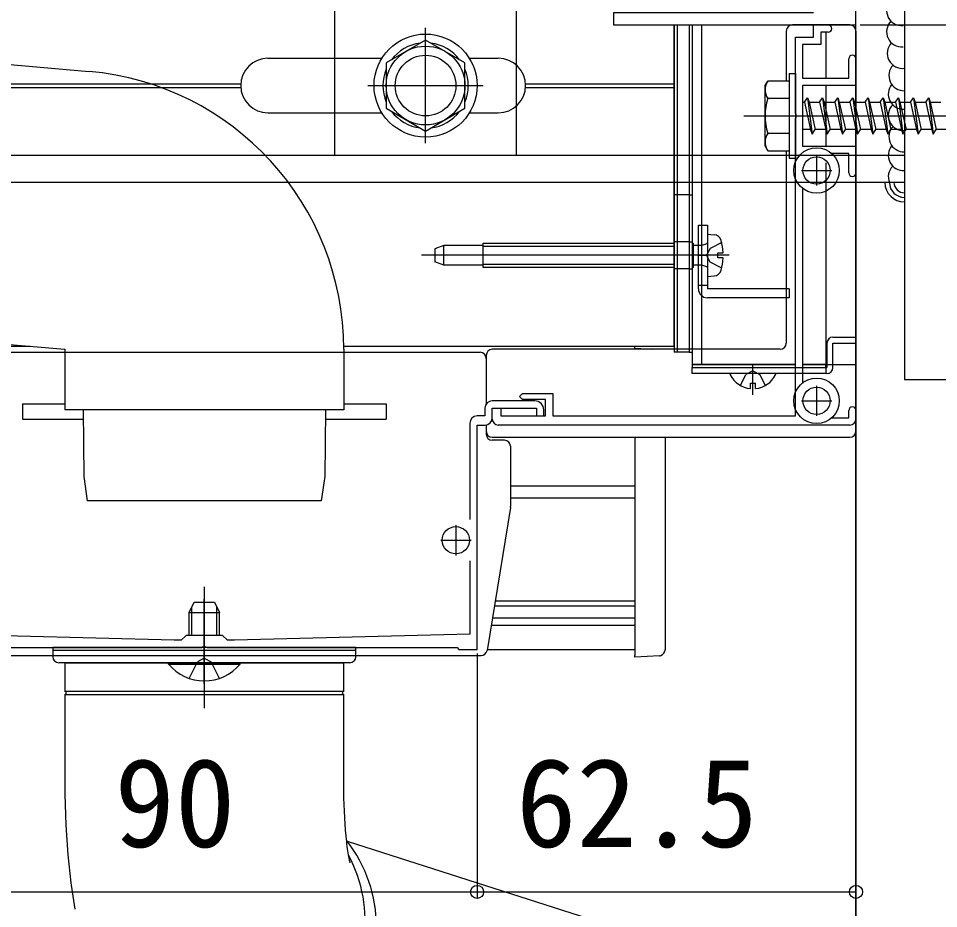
# Model space of a CAD drawing. Units: millimetres, scale not verified. Extents: x -875 to 875, y -1304 to 1296.
# Drawn here: x 11.8 to 163.6, y 426.5 to 573.4 of the extents above; entities that cross this region are included whole.
import ezdxf
from ezdxf.enums import TextEntityAlignment as Align

# ---------------------------------------------------------------- set-up
doc = ezdxf.new("R2010")
doc.units = ezdxf.units.MM
doc.header["$LTSCALE"] = 8
for name, color, linetype in [('0-3_YKK_11', 7, 'Continuous'), ('0-4_YKK_12', 2, 'Continuous'), ('0-5_YKK_13', 4, 'Continuous'), ('0-6_YKK_D', 6, 'Continuous'), ('0-8_YSS_K', 3, 'Continuous')]:
    doc.layers.add(name, color=color, linetype=linetype)
doc.styles.add('ＭＳ ゴシック', font='')
doc.styles.get('ＭＳ ゴシック').set_extended_font_data('MS Gothic')

msp = doc.modelspace()

# ---------------------------------------------------------------- linework, layer by layer
at = {"layer": '0-3_YKK_11'}
for p, q in [((143.5, 550.8), (143.5, 545.8)), ((141, 548.3), (146, 548.3)), ((141.2, 545.428), (141.2, 513.172)), ((143.5, 512.8), (143.5, 507.8)), ((97, 510.3), (90, 510.3)), ((141, 510.3), (146, 510.3)), ((150, 508.7), (150, 507.3)), ((86.3, 506.6), (86.3, 490.699)), ((149, 506.3), (91, 506.3)), ((84, 489.8), (84, 484.8)), ((81.5, 487.3), (86.5, 487.3))]:
    msp.add_line(p, q, dxfattribs=at)
for points in [[(143, 574.3), (110, 574.3), (110, 572.3), (150, 572.3), (150, 574.7)], [(90, 507.3), (90, 509.1), (91.4, 509.1), (91.4, 507.8), (98.8, 507.8), (98.8, 510.5), (95, 510.5), (94.5, 511), (95, 511.5), (100, 511.5), (100, 507.8), (140, 507.8), (140, 556.842), (140.12, 557.025), (140.12, 557.575), (140, 557.758), (140, 570.3), (143, 570.3), (143, 572.3), (145.4, 572.3)], [(145.4, 571.1), (144.2, 571.1), (144.2, 569.1), (141.2, 569.1), (141.2, 563.5), (148.8, 563.5), (148.8, 566.7)], [(150, 566.7), (150, 562.3), (141.2, 562.3), (141.2, 552.3), (150, 552.3), (150, 547.9)], [(148.8, 547.9), (148.8, 551.1), (145.949, 551.1)], [(88.8, 509.1), (88.8, 507.8), (87.5, 507.8)], [(90, 507.5), (90, 509.1), (97.3, 509.1), (97.3, 507.8), (98.5, 507.8), (98.5, 508.8)], [(145.949, 507.5), (148.8, 507.5), (148.8, 508.7)], [(-2.5, 495.3), (-6, 495.3), (-6, 496.8), (-7, 496.8), (-7, 493.8), (-2.5, 493.8), (-2.5, 469.3), (0.5, 469.3), (0.8, 469.6), (42.042, 469.6), (42.225, 469.72), (42.775, 469.72), (42.958, 469.6), (84.2, 469.6), (84.5, 469.3), (87.5, 469.3), (87.5, 506.3), (88.8, 506.3)], [(86.3, 483.901), (86.3, 471.8), (47.496, 470.8), (46.3, 470.8), (45.5, 471.6), (39.5, 471.6), (38.7, 470.8), (37.504, 470.8), (-1.3, 471.8), (-1.3, 484.428)]]:
    msp.add_lwpolyline(points, dxfattribs=at)
for centre, radius, start, end in [((145.4, 571.7), 0.6, 0.00001, 89.99999), ((145.4, 571.7), 0.6, 270.00001, 359.99999), ((149.4, 566.7), 0.6, 90.00001, 179.99999), ((149.4, 566.7), 0.6, 0.00001, 89.99999), ((149.4, 547.9), 0.6, 180.00001, 269.99999), ((149.4, 547.9), 0.6, 270.00001, 359.99999), ((90, 509.1), 1.2, 90.00001, 179.99999), ((97, 508.8), 1.5, 0.00001, 89.99999), ((149.4, 508.7), 0.6, 90.00001, 179.99999), ((149.4, 508.7), 0.6, 0.00001, 89.99999), ((87.5, 506.6), 1.2, 90.00001, 179.99999), ((88.8, 507.5), 1.2, 270.00001, 359.99999), ((91, 507.3), 1, 180.00001, 269.99999), ((149, 507.3), 1, 270.00001, 359.99999)]:
    msp.add_arc(centre, radius, start, end, dxfattribs=at)
at = {"layer": '0-4_YKK_12'}
for p, q in [((150, 516.3), (150, 766.3)), ((120, 519.3), (120, 572.3)), ((123, 572.3), (123, 516.3)), ((124.5, 572.3), (124.5, 516.3)), ((79, 552.8), (79, 571.8)), ((145, 571.1), (145, 563.5)), ((53, 566.8), (71.789, 566.8)), ((86.211, 566.8), (91, 566.8)), ((-117, 562.6), (33.556, 562.6)), ((-117, 562), (35.304, 562)), ((33.556, 562.6), (48.51, 562.6)), ((35.304, 562), (48.51, 562)), ((69.5, 562.3), (88.5, 562.3)), ((95.49, 562.6), (120, 562.6)), ((95.49, 562), (120, 562)), ((145, 562.3), (145, 552.3)), ((53, 557.8), (71.789, 557.8)), ((86.211, 557.8), (91, 557.8)), ((131.498, 557.3), (254.872, 557.3)), ((145, 549.58), (145, 516.3)), ((129.083, 534.3), (78.321, 534.3)), ((123.996, 534.3), (119.558, 534.3)), ((-2.3, 519.301), (13.785, 519.301)), ((65.497, 519.301), (113.5, 519.301)), ((65.497, 519.3), (120, 519.3)), ((113.5, 518.801), (113.5, 519.301)), ((123, 516.3), (140, 516.3)), ((132.999, 511.3), (132.999, 516.42)), ((141.2, 516.3), (150, 516.3)), ((93, 496.301), (113.5, 496.301)), ((93, 494.301), (113.5, 494.301)), ((42.5, 479.6), (42.5, 459.6)), ((42.5, 463.6), (42.5, 477.6)), ((90.469, 477.301), (113.5, 477.301)), ((90.339, 476.501), (113.5, 476.501)), ((90.012, 474.501), (113.5, 474.501)), ((89.816, 473.301), (113.5, 473.301)), ((89.163, 469.301), (113.5, 469.301))]:
    msp.add_line(p, q, dxfattribs=at)
for centre, start, end in [((53, 562.3), 90, 270), ((91, 562.3), 270, 90)]:
    msp.add_arc(centre, 4.5, start, end, dxfattribs=at)
at = {"layer": '0-5_YKK_13'}
for p, q in [((120, 572.3), (120, 518.3)), ((120.5, 572.3), (120.5, 518.3)), ((120.5, 572.3), (120.5, 518.3)), ((122.5, 572.3), (122.5, 518.3)), ((122.5, 572.3), (122.5, 518.3)), ((123, 572.3), (123, 518.3)), ((149, 572.3), (139.5, 572.3)), ((138.5, 571.3), (138.5, 563.05)), ((150, 571.3), (150, 505.3)), ((9.235, 565.874), (23.509, 564.625)), ((139, 564.3), (139, 550.3)), ((139, 564.3), (140, 564.3)), ((140, 564.3), (140, 550.3)), ((135, 562.3), (135.433, 563.05)), ((135, 552.3), (135, 562.3)), ((139, 563.05), (135.431, 563.05)), ((139, 563.05), (139, 551.55)), ((139, 560.187), (135.447, 560.187)), ((142, 560.3), (142.75, 554.3)), ((144.5, 560.3), (145.25, 554.3)), ((147, 560.3), (147.75, 554.3)), ((149.5, 560.3), (150.25, 554.3)), ((151.5, 559.55), (152, 560.3)), ((152, 560.3), (152.75, 554.3)), ((152, 560.3), (152.25, 559.55)), ((154.5, 560.3), (155.25, 554.3)), ((157, 560.3), (157.75, 554.3)), ((159.5, 560.3), (160.25, 554.3)), ((162, 560.3), (162.75, 554.3)), ((141.2, 559.55), (141.5, 559.55)), ((142.25, 559.55), (144, 559.55)), ((142.25, 559.55), (143.25, 555.05)), ((144.75, 559.55), (146.5, 559.55)), ((144.75, 559.55), (145.75, 555.05)), ((147.25, 559.55), (149, 559.55)), ((147.25, 559.55), (148.25, 555.05)), ((149.75, 559.55), (151.5, 559.55)), ((149.75, 559.55), (150.75, 555.05)), ((149.75, 559.55), (151.5, 559.55)), ((151.5, 559.55), (152.5, 555.05)), ((152.25, 559.55), (154, 559.55)), ((152.25, 559.55), (153.25, 555.05)), ((152.25, 559.55), (154, 559.55)), ((154.75, 559.55), (156.5, 559.55)), ((154.75, 559.55), (156.5, 559.55)), ((154.75, 559.55), (155.75, 555.05)), ((157.25, 559.55), (159, 559.55)), ((157.25, 559.55), (159, 559.55)), ((157.25, 559.55), (158.25, 555.05)), ((159.75, 559.55), (161.5, 559.55)), ((159.75, 559.55), (161.5, 559.55)), ((159.75, 559.55), (160.75, 555.05)), ((162.25, 559.55), (164, 559.55)), ((162.25, 559.55), (163.25, 555.05)), ((139, 554.413), (135.447, 554.413)), ((142.5, 555.05), (141.2, 555.05)), ((142.5, 555.05), (141.2, 555.05)), ((145, 555.05), (143.25, 555.05)), ((145, 555.05), (143.25, 555.05)), ((147.5, 555.05), (145.75, 555.05)), ((150, 555.05), (148.25, 555.05)), ((152.5, 555.05), (150.75, 555.05)), ((152.5, 555.05), (150.75, 555.05)), ((152.5, 555.05), (152.75, 554.3)), ((152.75, 554.3), (153.25, 555.05)), ((155, 555.05), (153.25, 555.05)), ((155, 555.05), (153.25, 555.05)), ((157.5, 555.05), (155.75, 555.05)), ((157.5, 555.05), (155.75, 555.05)), ((160, 555.05), (158.25, 555.05)), ((160, 555.05), (158.25, 555.05)), ((162.5, 555.05), (160.75, 555.05)), ((162.5, 555.05), (160.75, 555.05)), ((165, 555.05), (163.25, 555.05)), ((135, 552.3), (135.433, 551.55)), ((135.431, 551.55), (139, 551.55)), ((138.5, 551.55), (138.5, 519.8)), ((-117, 550.799), (158, 550.799)), ((139, 550.3), (140, 550.3)), ((158, 546.299), (-117, 546.299)), ((120.5, 544.3), (120, 544.3)), ((122.5, 544.3), (120.5, 544.3)), ((122.5, 544.3), (123, 544.3)), ((125.5, 539.3), (125.5, 528.8)), ((125.5, 537.8), (126.619, 537.702)), ((125.5, 537.8), (125.5, 530.8)), ((82, 535.916), (80.5, 535.37)), ((82, 532.684), (82, 535.916)), ((88.5, 535.916), (82, 535.916)), ((88.5, 532.3), (88.5, 536.3)), ((88.5, 536.3), (120, 536.3)), ((120.5, 536.55), (120, 536.55)), ((122.5, 536.55), (120.5, 536.55)), ((122.5, 536.55), (123, 536.55)), ((123, 536.3), (123.193, 536.3)), ((123.193, 532.3), (123.193, 536.3)), ((124.593, 535.92), (123.193, 535.92)), ((125.368, 536.202), (124.593, 535.92)), ((127.852, 536.4), (125.936, 535.445)), ((80.5, 535.37), (80.5, 533.23)), ((88.5, 535.8), (120, 535.8)), ((123, 535.8), (123.193, 535.8)), ((125.936, 535.445), (125.327, 534.3)), ((127.2, 533.875), (127.2, 534.725)), ((127.2, 534.725), (128.09, 534.725)), ((82, 532.684), (80.5, 533.23)), ((120, 532.8), (88.5, 532.8)), ((123.193, 532.8), (123, 532.8)), ((124, 534.3), (125.5, 534.3)), ((128.09, 533.875), (127.2, 533.875)), ((88.5, 532.684), (82, 532.684)), ((120, 532.3), (88.5, 532.3)), ((120.5, 532.05), (120, 532.05)), ((122.5, 532.05), (120.5, 532.05)), ((122.5, 532.05), (123, 532.05)), ((123.193, 532.3), (123, 532.3)), ((124.593, 532.68), (123.193, 532.68)), ((125.5, 530.8), (126.619, 530.898)), ((125.5, 529.3), (124, 529.3)), ((139, 528.8), (125.5, 528.8)), ((146.2, 520.8), (150, 520.8)), ((150, 519.8), (150, 520.8)), ((5.225, 520.049), (19.5, 518.8)), ((145.2, 519.8), (145.2, 516.3)), ((146.2, 516.3), (146.2, 519.8)), ((146.2, 519.8), (150, 519.8)), ((-3.5, 518.3), (88, 518.3)), ((19.5, 518.8), (19.5, 508.8)), ((65.5, 518.8), (65.5, 508.8)), ((89, 517.8), (89, 509.763)), ((137.5, 518.8), (90, 518.8)), ((113.5, 519.001), (116.5, 518.817)), ((113.5, 518.801), (113.5, 519.001)), ((120.5, 518.3), (120, 518.3)), ((122.5, 518.3), (120.5, 518.3)), ((122.5, 518.3), (123, 518.3)), ((89, 517.3), (89, 509.763)), ((145.2, 516.3), (145.2, 515.8)), ((146.2, 515.8), (146.2, 516.3)), ((136.595, 514.8), (129.404, 514.8)), ((130.949, 512.834), (131.854, 514.649)), ((132.999, 515.258), (131.854, 514.649)), ((132.999, 515.258), (134.144, 514.649)), ((135.049, 512.834), (134.144, 514.649)), ((145, 515.8), (145, 514.8)), ((133.424, 512.322), (133.424, 513.2)), ((12.5, 509.8), (19.5, 509.8)), ((12.5, 509.8), (12.5, 507.3)), ((22.5, 508.8), (22.6, 497.8)), ((62.5, 508.8), (62.4, 497.8)), ((65.5, 509.8), (72.5, 509.8)), ((72.5, 509.8), (72.5, 507.3)), ((12.5, 507.3), (22.514, 507.3)), ((62.486, 507.3), (72.5, 507.3)), ((89, 506.317), (89, 505.3)), ((89, 506.317), (89, 504.8)), ((90, 504.3), (149, 504.3)), ((113.5, 504.301), (113.5, 468.301)), ((118.5, 504.301), (118.5, 469.247)), ((92, 503.8), (90, 503.8)), ((93, 502.8), (93, 492.881)), ((22.6, 497.8), (23.2, 493.8)), ((62.4, 497.8), (61.8, 493.8)), ((61.8, 493.8), (23.2, 493.8)), ((92.987, 492.72), (89.137, 469.139)), ((40, 475.4), (40.8, 477.1)), ((40.8, 477.1), (44.2, 477.1)), ((44.2, 477.1), (45, 475.4)), ((40, 471.6), (40, 475.4)), ((40, 475.4), (45, 475.4)), ((40.433, 471.6), (40.433, 476.32)), ((44.567, 471.6), (44.567, 476.32)), ((45, 471.6), (45, 475.4)), ((17.5, 469.6), (17.5, 468.1)), ((67.5, 469.6), (17.5, 469.6)), ((67.5, 469.1), (17.5, 469.1)), ((67.5, 468.1), (67.5, 469.6)), ((-3.15, 468.3), (88.15, 468.3)), ((42.5, 467.844), (41.355, 467.235)), ((42.5, 467.844), (43.645, 467.235)), ((42.5, 467.1), (18.5, 467.1)), ((19.5, 467.1), (19.5, 462.35)), ((19.5, 467.1), (65.105, 467.1)), ((48.4, 467.1), (36.6, 467.1)), ((36.6, 466.852), (36.6, 467.1)), ((36.6, 466.852), (48.4, 466.852)), ((40, 464.517), (41.355, 467.235)), ((66.5, 467.1), (42.5, 467.1)), ((45, 464.517), (43.645, 467.235)), ((48.4, 466.852), (48.4, 467.1)), ((65.105, 467.1), (65.5, 467.1)), ((65.5, 462.35), (65.5, 467.1)), ((65.5, 462.35), (19.5, 462.35)), ((19.5, 461.85), (19.5, 447.1)), ((19.5, 461.85), (65.105, 461.85)), ((65.105, 461.85), (65.5, 461.85)), ((65.5, 447.1), (65.5, 461.85)), ((112.533, 422.768), (66.13, 437.588))]:
    msp.add_line(p, q, dxfattribs=at)
for points in [[(170, 513.8), (170, 728.8), (158, 728.8), (158, 513.8)], [(94, 550.8), (94, 665.8), (64, 665.8), (64, 550.8)], [(79, 569.805), (72.5, 566.053), (72.5, 558.547), (79, 554.794), (85.5, 558.547), (85.5, 566.053)]]:
    msp.add_lwpolyline(points, close=True, dxfattribs=at)
for points in [[(141.5, 559.55), (142, 560.3), (142.25, 559.55)], [(144, 559.55), (144.5, 560.3), (144.75, 559.55)], [(146.5, 559.55), (147, 560.3), (147.25, 559.55)], [(149, 559.55), (149.5, 560.3), (149.75, 559.55)], [(154, 559.55), (154.5, 560.3), (154.75, 559.55)], [(156.5, 559.55), (157, 560.3), (157.25, 559.55)], [(159, 559.55), (159.5, 560.3), (159.75, 559.55)], [(161.5, 559.55), (162, 560.3), (162.25, 559.55)], [(141.5, 559.55), (142.5, 555.05), (142.75, 554.3), (143.25, 555.05)], [(144, 559.55), (145, 555.05), (145.25, 554.3), (145.75, 555.05)], [(146.5, 559.55), (147.5, 555.05), (147.75, 554.3), (148.25, 555.05)], [(149, 559.55), (150, 555.05), (150.25, 554.3), (150.75, 555.05)], [(154, 559.55), (155, 555.05), (155.25, 554.3), (155.75, 555.05)], [(156.5, 559.55), (157.5, 555.05), (157.75, 554.3), (158.25, 555.05)], [(159, 559.55), (160, 555.05), (160.25, 554.3), (160.75, 555.05)], [(161.5, 559.55), (162.5, 555.05), (162.75, 554.3), (163.25, 555.05)], [(124, 528.8), (124, 539.3), (125.5, 539.3)], [(125.368, 532.398), (124.593, 532.68), (124.593, 535.92)], [(127.852, 532.2), (125.936, 533.155), (125.327, 534.3)], [(139, 528.8), (139, 527.3), (125.5, 527.3)], [(140, 516.3), (123, 516.3), (123, 515.8), (145, 515.8)], [(145, 515.8), (145, 516.3), (141.2, 516.3)], [(145.2, 514.8), (123, 514.8), (123, 515.8), (145.2, 515.8)], [(132.574, 512.322), (132.574, 513.2), (133.424, 513.2)], [(65.5, 508.8), (42.5, 508.8), (19.5, 508.8)], [(117.561, 468.249), (113.5, 468.001), (113.5, 468.301)], [(19.5, 447.1), (19.51, 445.398), (19.539, 443.7), (19.588, 442.011), (19.657, 440.337), (19.745, 438.681), (19.853, 437.047), (19.98, 435.439), (20.126, 433.86), (20.293, 432.312), (20.479, 430.796), (20.686, 429.314), (20.914, 427.865), (21.166, 426.447)], [(66.553, 434.111), (66.558, 434.095), (66.556, 434.104), (66.549, 434.134), (66.536, 434.181), (66.506, 434.306), (66.471, 434.459), (66.433, 434.644), (66.389, 434.866), (66.341, 435.123), (66.291, 435.41), (66.24, 435.725), (66.188, 436.064), (66.136, 436.426), (66.084, 436.81), (66.033, 437.215), (65.983, 437.638), (65.889, 438.533), (65.802, 439.486), (65.724, 440.488), (65.657, 441.53), (65.601, 442.606), (65.557, 443.707), (65.525, 444.827), (65.502, 447.1)]]:
    msp.add_lwpolyline(points, dxfattribs=at)
for centre, radius in [((79, 562.3), 8.5), ((79, 562.3), 6.5), ((79, 562.3), 5), ((143.5, 548.3), 3.75), ((143.5, 548.3), 2.25), ((143.5, 510.3), 3.75), ((143.5, 510.3), 2.25), ((84, 487.3), 2.25)]:
    msp.add_circle(centre, radius, dxfattribs=at)
for centre, radius, start, end in [((157.551, 574.683), 2.5, 139.35747, 274.96405), ((139.5, 571.3), 1, 90, 180), ((149, 571.3), 1, 0, 90), ((157.551, 571.17), 2.5, 135.37788, 274.96405), ((79, 562.3), 7.05, 97.21814, 142.78186), ((79, 562.3), 7.05, 37.21814, 82.78186), ((157.649, 567.633), 2.5, 136.55193, 278.06417), ((79, 562.3), 7.05, 157.21814, 202.78186), ((79, 562.3), 7.05, 337.21814, 22.78186), ((157.93, 563.957), 2.5, 136.55193, 271.61222), ((19.5, 518.8), 46, 0, 85), ((137.556, 561.63), 2.556, 146.25178, 214.38425), ((157.831, 560.882), 2.5, 139.35747, 273.87745), ((144.553, 557.3), 9.553, 162.41205, 197.58795), ((157.831, 557.37), 2.5, 135.37788, 273.87745), ((79, 562.3), 7.05, 217.21814, 262.78186), ((79, 562.3), 7.05, 277.21814, 322.78186), ((157.93, 553.851), 2.5, 136.55193, 271.61222), ((137.556, 552.97), 2.556, 145.61575, 213.74822), ((157.831, 550.776), 2.5, 139.35747, 273.87745), ((157.831, 547.264), 2.5, 135.37788, 202.70867), ((158, 546.36), 3.25, 181.07782, 270), ((158, 546.36), 2.5, 181.40123, 270), ((158, 546.36), 1.75, 182.00196, 270), ((126.506, 536.407), 1.3, 15.88085, 85), ((125.3, 536.39), 0.2, 290, 0), ((119.1, 534.3), 9, 2.70664, 15.88085), ((119.1, 534.3), 9, 344.11915, 357.29336), ((125.3, 532.21), 0.2, 0, 70), ((126.506, 532.193), 1.3, 275, 344.11915), ((125.5, 528.8), 1.5, 180, 270), ((146.2, 519.8), 1, 90, 180), ((137.5, 519.8), 1, 270, 0), ((88, 517.3), 1, 0, 90), ((90, 517.8), 1, 90, 180), ((129.404, 514.646), 0.154, 90, 207.28096), ((132.999, 516.5), 4.2, 207.28096, 264.19227), ((132.999, 516.5), 4.2, 275.80773, 332.71904), ((136.595, 514.646), 0.154, 332.71904, 90), ((145.2, 515.8), 1, 270, 0), ((90, 505.3), 1, 180, 270), ((90, 504.8), 1, 180, 270), ((149, 505.3), 1, 270, 0), ((92, 502.8), 1, 360, 90), ((92, 492.881), 1, 350.7274, 360), ((88.15, 469.3), 1, 270, 350.7274), ((117.5, 469.247), 1, 288.82312, 0), ((18.5, 468.1), 1, 180, 270), ((66.5, 468.1), 1, 270, 0), ((117.5, 469.247), 1, 273.5, 288.82312), ((42.5, 471.8), 7.7, 219.98312, 320.01688), ((19.5, 462.1), 0.25, 270, 90), ((65.5, 462.1), 0.25, 90, 270), ((47.831, 423.558), 23.058, 245.76559, 38.14355), ((45.99, 424.429), 23.056, 245.65799, 28.22398)]:
    msp.add_arc(centre, radius, start, end, dxfattribs=at)
at = {"layer": '0-6_YKK_D'}
for p, q in [((150.7, 572.3), (201, 572.3)), ((150, 506.3), (150, 428.301)), ((150, 506.3), (150, 388.301)), ((87.5, 468.6), (87.5, 428.301)), ((87.5, 468.6), (87.5, 428.301)), ((-2.5, 429.301), (87.5, 429.301)), ((87.5, 429.301), (150, 429.301))]:
    msp.add_line(p, q, dxfattribs=at)
for centre in [(87.5, 429.301), (87.5, 429.301), (150, 429.301)]:
    msp.add_circle(centre, 1.075, dxfattribs=at)
at = {"layer": '0-8_YSS_K'}
msp.add_line((150, 301.855), (150, 986.802), dxfattribs=at)

# ---------------------------------------------------------------- texts
at = {"layer": '0-6_YKK_D', "style": 'ＭＳ ゴシック'}
for s, p in [('90', (27.67, 432.301)), ('62.5', (93.92, 432.301))]:
    msp.add_text(s, height=14.66, dxfattribs=at).set_placement(p, align=Align.BOTTOM_LEFT)

doc.saveas('drawing.dxf')
